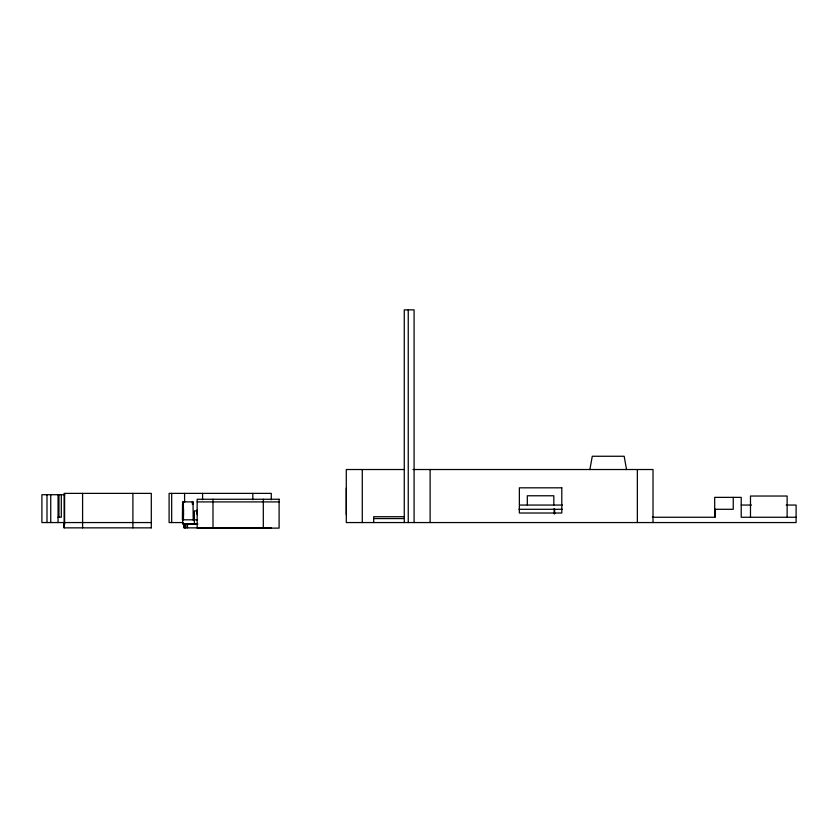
<?xml version="1.0" encoding="UTF-8"?>
<svg xmlns="http://www.w3.org/2000/svg" width="838" height="838" viewBox="0 0 838 838"><rect width="100%" height="100%" fill="white"/><g stroke="black" fill="none" stroke-linecap="round" stroke-linejoin="round"><path stroke-width="1.26" d="M271.282 499.731L271.282 493.383L169.108 493.383L169.108 522.556L183.281 522.556M346.293 514.595L346.293 488.083M183.04 513.526L183.04 510.939M183.093 512.238L183.04 509.661M183.459 513.233L183.333 519.801M183.512 514.804L183.512 509.661M183.103 510.258L183.26 501.91L183.449 509.305M183.449 515.161L183.428 520.199M193.19 520.199L193.044 501.91L182.59 501.847L182.59 524.085L197.632 524.085M192.876 504.267L193.023 501.91M183.197 505.031L183.292 504.298L183.459 511.232M589.889 469.521L592.277 456.26L624.163 456.26L626.541 469.521M404.042 469.521L346.293 469.521L346.293 522.556L796.1 522.556L796.1 505.052L786.254 505.052M412.998 469.521L653.012 469.521L653.012 522.556M64.84 494.713L41.9 494.713L41.9 522.556L151.301 522.556M197.16 501.91L279.106 501.91M519.55 505.052L562.455 505.052M741.211 505.052L751.487 505.052M518.932 509.295L562.371 509.295M714.688 509.295L733.25 509.295L733.25 497.363M197.412 510.876L194.364 510.876L194.364 524.085M403.811 516.721L373.685 516.721L373.685 522.556M58 517.203L61.3 517.203L61.3 494.713M652.32 517.256L715.243 517.256L715.243 509.295M796.1 517.256L741.211 517.256L741.211 497.363L714.688 497.363L714.688 517.256M373.685 518.575L403.696 518.575M182.527 519.801L182.6 504.298L182.527 519.801L197.632 519.843M64.997 523.886L64.055 523.886L64.055 527.856L151.301 527.856M197.747 523.886L184.035 523.886L184.035 527.856L271.282 527.856M183.103 519.309L183.093 513.233M183.103 514.207L183.103 515.161M64.17 527.856L64.128 493.383L151.301 493.383L151.301 527.856M787.133 517.256L787.133 496.033L750.481 496.033L750.481 517.256M637.351 469.521L637.351 522.556M554.662 509.295L554.662 513.841M554.096 508.551L554.096 513.841M553.834 505.052L553.834 495.771L527.312 495.771L527.312 505.052M430.124 469.521L430.124 522.556M414.087 522.556L414.087 309.871L404.272 309.871L404.272 522.556M408.253 309.871L408.253 522.556M362.278 469.521L362.278 522.556M263.31 499.259L263.31 528.129M252.814 493.383L252.814 499.731M212.999 499.259L212.999 528.129M202.587 493.383L202.587 499.731M192.342 501.847L192.342 504.204M187.503 523.886L187.503 527.856M185.879 523.886L185.879 527.856M184.978 523.886L184.978 527.856M184.59 493.383L184.59 502.266M184.151 523.614L184.151 527.856M171.675 493.383L171.675 522.556M132.896 493.383L132.896 527.856M82.595 493.383L82.595 527.856M64.599 494.713L64.599 522.556M58.953 494.713L58.953 517.203M58.063 494.713L58.063 522.556M50.741 494.713L50.741 522.556M46.991 494.713L46.991 522.556M197.339 514.741A10.339 10.339 0 0 1 197.339 509.598M561.795 487.821L519.361 487.821L519.361 513.013L561.795 513.013L561.795 487.821M279.106 499.259L197.16 499.259L197.16 528.129L279.106 528.129L279.106 499.259"/></g></svg>
